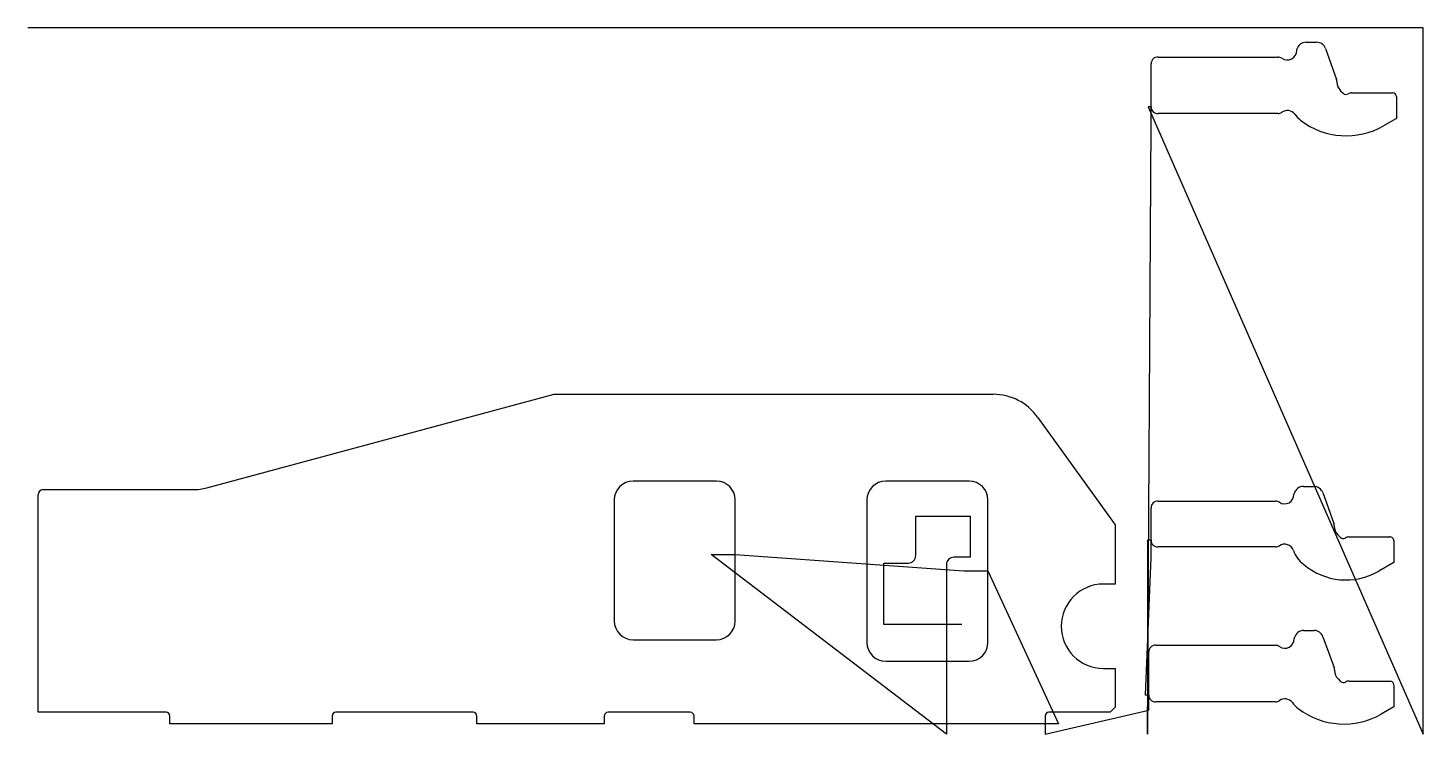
# Model space of a CAD drawing. Header units: metres. Extents: x 0 to 2595, y 0 to 1314.
import ezdxf

# ---------------------------------------------------------------- set-up
doc = ezdxf.new("R2010")
doc.units = ezdxf.units.M

msp = doc.modelspace()

# ---------------------------------------------------------------- linework, layer by layer
at = {"layer": 'TOOL_0'}
for p, q in [((1.002, 1313.574), (0.002, 1313.574)), ((2594.931, 1313.574), (1.002, 1313.574)), ((2594.931, 0.999), (2594.931, 1313.574)), ((2377.294, 1286.874), (2396.775, 1286.874)), ((2413.228, 1275.335), (2434.046, 1217.876)), ((2089.293, 1166.875), (2089.293, 1246.875)), ((2102.293, 1259.375), (2324.98, 1259.375)), ((2434.794, 1213.618), (2434.794, 1212.729)), ((2441.384, 1196.819), (2446.133, 1192.07)), ((2461.972, 1192.873), (2538.294, 1192.873)), ((2545.294, 1185.873), (2545.294, 1145.218)), ((2089.294, 1166.873), (2083.298, 1166.873)), ((2083.298, 1166.873), (2594.931, -0.001)), ((2089.293, 1135.809), (2089.293, 1166.875)), ((2324.981, 1154.373), (2102.294, 1154.373)), ((2545.294, 1145.218), (2521.492, 1131.476)), ((2082.075, 0.001), (2089.293, 1135.809)), ((332.878, 458.133), (978.879, 632.004)), ((978.879, 632.004), (1795.578, 632.004)), ((1878.054, 589.664), (2022, 388.986)), ((1280.5, 470.501), (1125.5, 470.501)), ((1750.5, 470.502), (1595.5, 470.502)), ((19, 40.503), (19, 445.248)), ((28.5, 454.748), (307.278, 454.748)), ((2354.745, 445.768), (2355.133, 446.982)), ((2372.245, 460.721), (2391.726, 460.721)), ((2408.179, 449.182), (2428.997, 391.723)), ((1090.5, 435.501), (1090.5, 210.501)), ((1315.5, 333.893), (1315.5, 435.501)), ((1560.5, 435.502), (1560.5, 170.502)), ((1785.5, 303.586), (1785.5, 435.502)), ((2089.245, 360.721), (2089.245, 420.721)), ((2102.245, 433.221), (2320.662, 433.221)), ((1651.247, 332.312), (1651.247, 405.562)), ((1651.247, 405.562), (1752.247, 405.562)), ((1752.247, 405.562), (1752.247, 329.062)), ((2022, 388.986), (2022, 279.004)), ((2429.745, 387.465), (2429.745, 386.576)), ((2436.335, 370.666), (2441.084, 365.917)), ((2456.923, 366.721), (2532.245, 366.721)), ((2089.245, 360.721), (2082.075, 360.721)), ((2082.075, 360.721), (2082.075, 0.001)), ((2089.245, 328.488), (2089.245, 360.721)), ((2320.662, 348.221), (2102.245, 348.221)), ((2540.245, 359.221), (2540.245, 319.066)), ((1708.247, 0), (1270.5, 333.893)), ((1270.5, 333.893), (1315.5, 333.893)), ((1315.5, 210.501), (1315.5, 333.894)), ((1315.5, 333.894), (1740.5, 303.586)), ((1592.247, 204.062), (1592.247, 318.062)), ((1592.247, 318.062), (1636.997, 318.062)), ((1708.247, 314.812), (1708.247, 204.062)), ((1752.247, 329.062), (1722.497, 329.062)), ((2078.605, 72.667), (2089.245, 328.488)), ((2540.245, 319.066), (2512.574, 303.09)), ((1740.5, 303.586), (1785.5, 303.586)), ((1785.5, 170.502), (1785.5, 303.587)), ((1785.5, 303.587), (1916.931, 19.003)), ((2022, 279.004), (2000.5, 279.004)), ((1708.247, 204.062), (1592.247, 204.062)), ((1736.972, 204.062), (1708.247, 204.062)), ((1708.247, 204.062), (1708.247, 196.77)), ((1708.247, 196.77), (1708.247, 0)), ((2372.736, 192.668), (2392.217, 192.668)), ((1125.5, 175.501), (1280.5, 175.501)), ((2097.735, 165.169), (2320.422, 165.169)), ((2408.67, 181.129), (2429.488, 123.67)), ((1595.5, 135.502), (1750.5, 135.502)), ((2084.735, 72.669), (2084.735, 152.669)), ((2000.5, 122.004), (2022, 122.004)), ((2022, 122.004), (2022, 49.883)), ((2430.236, 119.412), (2430.236, 118.523)), ((2436.826, 102.613), (2441.575, 97.864)), ((2457.414, 98.667), (2533.736, 98.667)), ((2540.736, 91.667), (2540.736, 51.012)), ((2084.736, 72.667), (2078.605, 72.667)), ((2084.735, 44.292), (2084.735, 72.669)), ((2320.423, 60.167), (2097.736, 60.167)), ((257, 40.503), (19, 40.503)), ((264, 19.003), (264, 33.503)), ((566, 33.503), (566, 19.003)), ((828, 40.503), (573, 40.503)), ((835, 19.003), (835, 33.503)), ((1072, 33.503), (1072, 19.003)), ((1232, 40.503), (1079, 40.503)), ((1239, 19.003), (1239, 33.503)), ((1892, 0.003), (2084.735, 44.292)), ((1892, 33.504), (1892, 19.004)), ((2012.621, 40.504), (1899, 40.504)), ((2022, 49.883), (2012.621, 40.504)), ((2540.736, 51.012), (2516.934, 37.27)), ((566, 19.003), (264, 19.003)), ((1072, 19.003), (835, 19.003)), ((1892, 19.003), (1239, 19.003)), ((1892, 19.004), (1892, 12.714)), ((1916.931, 19.003), (1892, 19.003)), ((1892, 12.714), (1892, 0.003)), ((2594.931, -0.001), (2594.931, 0.999)), ((2594.931, 0.999), (2594.931, -0.001)), ((2594.931, -0.001), (2594.931, 0.999))]:
    msp.add_line(p, q, dxfattribs=at)
for centre, radius, start, end in [((2342.293, 1271.375), 17.5, 234.754243, 1.715773), ((2338.564, 1279.374), 22.5, 340.596267, 345.522786), ((2377.294, 1269.374), 17.5, 90, 165.522241), ((2396.775, 1269.374), 17.5, 19.915692, 90), ((2101.281, 1247.418), 12, 85.162209, 182.593457), ((2324.98, 1246.875), 12.5, 54.751127, 90), ((2422.294, 1213.618), 12.5, 0, 19.916531), ((2457.294, 1212.729), 22.5, 180, 225), ((2451.436, 1197.373), 7.5, 225, 301.789174), ((2461.972, 1180.373), 12.5, 90, 121.789174), ((2538.294, 1185.873), 7, 0, 90), ((2101.282, 1166.33), 12, 177.406543, 274.837791), ((2324.981, 1166.873), 12.5, 270, 305.248873), ((2342.294, 1142.374), 17.5, 36.869898, 125.247646), ((2402.294, 1187.373), 57.5, 216.8691, 232.28189), ((2452.064, 1251.728), 138.855, 232.282444, 300.00017), ((1795.578, 530.504), 101.5, 35.651858, 90), ((1125.5, 435.501), 35, 90, 180), ((1280.5, 435.501), 35, 0, 90), ((1595.5, 435.502), 35, 90, 180), ((1750.5, 435.502), 35, 0, 90), ((28.5, 445.248), 9.5, 90, 180), ((307.278, 553.248), 98.5, 270, 285.06406), ((2337.245, 445.721), 17.499, 236.443421, 0.15388), ((2372.289, 443.14), 17.581, 90.143394, 167.377165), ((2391.726, 443.221), 17.5, 19.915692, 90), ((2101.233, 421.264), 12, 85.162209, 182.593457), ((2320.601, 420.519), 12.702, 56.716509, 89.724845), ((2416.725, 387.374), 13.02, 0.400448, 19.51351), ((2452.362, 386.625), 22.617, 180.124132, 224.878193), ((2446.387, 371.22), 7.5, 225, 297.750712), ((2457.043, 353.652), 13.069, 90.526077, 123.240183), ((2533.269, 359.796), 7, 355.288021, 98.411376), ((2101.233, 360.178), 12, 177.406543, 274.837791), ((2320.602, 360.922), 12.701, 270.270665, 303.282195), ((2337.246, 335.721), 17.5, 19.87737, 123.559307), ((2408.893, 361.823), 58.754, 200.05909, 231.39578), ((1636.997, 332.312), 14.25, 270, 0), ((1722.497, 314.812), 14.25, 90, 180), ((2451.486, 408.929), 122.203, 229.569678, 299.99262), ((2000.5, 200.504), 78.5, 90, 270), ((1125.5, 210.501), 35, 180, 270), ((1280.5, 210.501), 35, 270, 0), ((2372.736, 175.168), 17.5, 90, 165.522241), ((2392.217, 175.168), 17.5, 19.915692, 90), ((1595.5, 170.502), 35, 180, 270), ((1750.5, 170.502), 35, 270, 0), ((2096.723, 153.212), 12, 85.162209, 182.593457), ((2320.422, 152.669), 12.5, 54.751127, 90), ((2337.735, 177.169), 17.5, 234.754243, 1.715773), ((2334.006, 185.168), 22.5, 340.596267, 345.522786), ((2417.736, 119.412), 12.5, 0, 19.916531), ((2452.736, 118.523), 22.5, 180, 225), ((2446.878, 103.167), 7.5, 225, 301.789174), ((2457.414, 86.167), 12.5, 90, 121.789174), ((2533.736, 91.667), 7, 0, 90), ((2096.724, 72.124), 12, 177.406543, 274.837791), ((2320.423, 72.667), 12.5, 270, 305.248873), ((2337.736, 48.168), 17.5, 36.869898, 125.247646), ((2397.736, 93.167), 57.5, 216.8691, 232.28189), ((257, 33.503), 7, 0, 90), ((573, 33.503), 7, 90, 180), ((828, 33.503), 7, 0, 90), ((1079, 33.503), 7, 90, 180), ((1232, 33.503), 7, 0, 90), ((1899, 33.504), 7, 90, 180), ((2447.506, 157.522), 138.855, 232.282444, 300.00017)]:
    msp.add_arc(centre, radius, start, end, dxfattribs=at)

doc.saveas('drawing.dxf')
